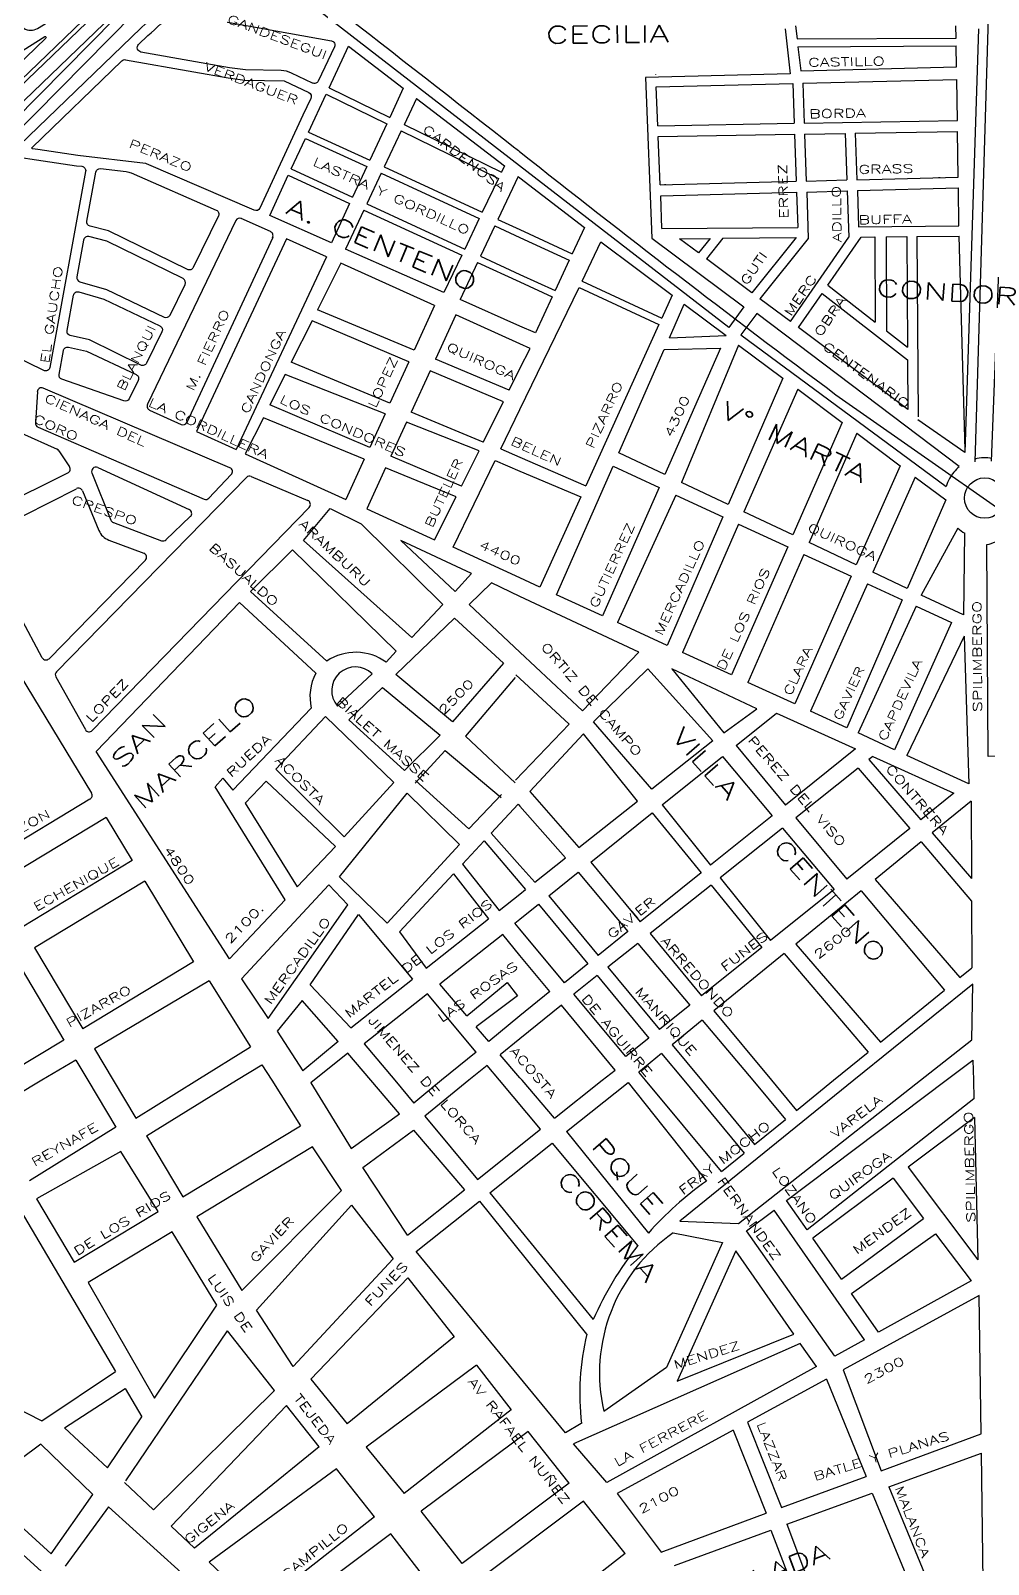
# Model space of a CAD drawing. Header units: millimetres. Extents: x 4375152 to 4409667, y 6523746 to 6549185.
# Drawn here: x 4382166 to 4383284, y 6529261 to 6531050 of the extents above; entities that cross this region are included whole.
import ezdxf

# ---------------------------------------------------------------- set-up
doc = ezdxf.new("R2010")
doc.units = ezdxf.units.MM
for name, color, linetype in [('FERROCARRIL', 252, 'VÍAS'), ('LINEA CALLE', 252, 'Continuous'), ('NOMBRE BARRIO', 8, 'Continuous'), ('NOMBRE CALLE', 252, 'Continuous')]:
    doc.layers.add(name, color=color, linetype=linetype)
doc.styles.add('ROMANS', font='romans')
doc.styles.add('S1', font='ROMANS')
doc.linetypes.add('VÍAS', pattern='A,3.81,[130,ltypeshp.shx,S=6.35,R=0,X=0,Y=0],3.81', length=7.62)

msp = doc.modelspace()

# ---------------------------------------------------------------- linework, layer by layer
at = {"layer": 'FERROCARRIL', "ltscale": 0.3, "transparency": 33554687, "flags": 128}
for points in [[(4380545.9, 6532517.8, -0.001732), (4380683.9, 6532426.2, 0.005488), (4380833.1, 6532331.9), (4380878.5, 6532292.1, -0.016916), (4381231.6, 6532053.1), (4381850.8, 6531587.2, -0.010969), (4382312.9, 6531239.4, -0.001387), (4382730.9, 6530913.9, -0.000013), (4382736.5, 6530909.5)], [(4382736.5, 6530909.5, 0.007326), (4383105.8, 6530625.6), (4383401.7, 6530418.5), (4383678, 6530220.2), (4384055.4, 6529961), (4384202.4, 6529835.9), (4384267.5, 6529780.5, 0.038593), (4384512.2, 6529617.9, 0.028826), (4384696.6, 6529553.8, -0.002261), (4385070.4, 6529456, -0.003425), (4385638.4, 6529300.5, -0.012198), (4386349.8, 6529107.4), (4386818.2, 6528980.5)]]:
    msp.add_lwpolyline(points, format="xyb", dxfattribs=at)
at = {"layer": 'LINEA CALLE', "transparency": 33554687}
for p, q in [((4383058.6, 6531056), (4383060.4, 6531040.8)), ((4383245.9, 6531041.9), (4383245.7, 6531056)), ((4382514.2, 6530983.7), (4382536.7, 6531032.4)), ((4382536.7, 6531032.4), (4382600.8, 6530983.3)), ((4383060.4, 6531040.8), (4383245.9, 6531041.9)), ((4383061.4, 6531031.6), (4383246.1, 6531032.7)), ((4383061.4, 6531031.6), (4383064.7, 6531003.8)), ((4383246.4, 6531008.4), (4383246.1, 6531032.7)), ((4382895.6, 6530999.5), (4382895.6, 6530999.7)), ((4383064.7, 6531003.8), (4383246.4, 6531008.4)), ((4383067, 6530989.1), (4383246.7, 6530993.7)), ((4383247.4, 6530945.8), (4383246.7, 6530993.7)), ((4382490.2, 6530932.2), (4382510.8, 6530976.2)), ((4382510.8, 6530976.2), (4382581.7, 6530941.6)), ((4382514.2, 6530983.7), (4382585, 6530949.1)), ((4382600.8, 6530983.3), (4382585.1, 6530949.1)), ((4382884.2, 6530984.5), (4382884.4, 6530984.5)), ((4382896.1, 6530984.8), (4383055.3, 6530988.8)), ((4382897.9, 6530939.6), (4382896.1, 6530984.8)), ((4383055.3, 6530988.8), (4383056.9, 6530942.5)), ((4383067, 6530989.1), (4383068.6, 6530942.7)), ((4382616.2, 6530971.4), (4382602, 6530940.8)), ((4382616.2, 6530971.4), (4382718.8, 6530892.7)), ((4382581.7, 6530941.6), (4382561.8, 6530899.2)), ((4382601.9, 6530940.9), (4382715.3, 6530885.5)), ((4382897.9, 6530939.6), (4383056.9, 6530942.5)), ((4383068.6, 6530942.7), (4383247.4, 6530945.8)), ((4382470.1, 6530889.2), (4382486.7, 6530924.8)), ((4382486.7, 6530924.8), (4382558.4, 6530891.8)), ((4382490.2, 6530932.2), (4382561.8, 6530899.2)), ((4382598.4, 6530933.5), (4382578.5, 6530891.5)), ((4382598.4, 6530933.5), (4382711.8, 6530878.1)), ((4382898.4, 6530926.8), (4383057.4, 6530929.6)), ((4382900.7, 6530870.4), (4382898.4, 6530926.8)), ((4383057.4, 6530929.6), (4383059.4, 6530874.7)), ((4383069.1, 6530929.8), (4383116.6, 6530930.6)), ((4383069.1, 6530929.8), (4383071.1, 6530875)), ((4383116.6, 6530930.6), (4383118.5, 6530876.3)), ((4383128.3, 6530930.9), (4383247.6, 6530933)), ((4383128.3, 6530930.9), (4383130.2, 6530876.6)), ((4383248.4, 6530879.7), (4383247.6, 6530933)), ((4382470.1, 6530889.2), (4382541.7, 6530856.2)), ((4382558.4, 6530891.8), (4382541.7, 6530856.2)), ((4382575, 6530884.1), (4382558.2, 6530848.5)), ((4382575, 6530884.1), (4382689.5, 6530831.2)), ((4382578.5, 6530891.5), (4382693, 6530838.6)), ((4382718.8, 6530892.7), (4382715.3, 6530885.5)), ((4382445, 6530834.8), (4382466.5, 6530881.8)), ((4382466.5, 6530881.8), (4382538.2, 6530848.8)), ((4382711.8, 6530878.1), (4382693, 6530838.6)), ((4382734.8, 6530880.4), (4382711.2, 6530830.2)), ((4382734.8, 6530880.4), (4382737, 6530878.7)), ((4382737, 6530878.7), (4382812.3, 6530820.9)), ((4382900.7, 6530870.4), (4383059.4, 6530874.7)), ((4382907.3, 6530870.6), (4382905.7, 6530870.6)), ((4383071.1, 6530875), (4383118.5, 6530876.3)), ((4383130.2, 6530876.6), (4383248.4, 6530879.7)), ((4383130.7, 6530863.8), (4383248.6, 6530866.9)), ((4383225.5, 6530879.1), (4383227.5, 6530879.2)), ((4383249.2, 6530822.6), (4383248.6, 6530866.9)), ((4382538.2, 6530848.8), (4382517, 6530803)), ((4382558.2, 6530848.5), (4382672.5, 6530795.7)), ((4382901.2, 6530857.6), (4383059.8, 6530861.9)), ((4382902.7, 6530819.5), (4382901.2, 6530857.6)), ((4383059.8, 6530861.9), (4383061.3, 6530820.9)), ((4383071.6, 6530862.2), (4383119, 6530863.5)), ((4383071.6, 6530862.2), (4383073.5, 6530808.1)), ((4383119, 6530863.5), (4383120.8, 6530809.4)), ((4383130.7, 6530863.8), (4383132.1, 6530821.5)), ((4382445.9, 6530816), (4382411.8, 6530831.3)), ((4382517, 6530803), (4382445, 6530834.8)), ((4382554.9, 6530841.1), (4382533.4, 6530795.7)), ((4382554.9, 6530841.1), (4382669, 6530788.4)), ((4382689.5, 6530831.2), (4382672.5, 6530795.7)), ((4382711.2, 6530830.2), (4382737, 6530818.3)), ((4382405.3, 6530828.9), (4382302.3, 6530614.5)), ((4382707.7, 6530822.8), (4382691, 6530787.4)), ((4382707.7, 6530822.8), (4382737, 6530809.3)), ((4382737, 6530818.3), (4382798, 6530790.1)), ((4382812.3, 6530820.9), (4382798, 6530790.1)), ((4382902.7, 6530819.5), (4383061.3, 6530820.9)), ((4383132.1, 6530821.5), (4383249.2, 6530822.6)), ((4382448.4, 6530809.3), (4382348.3, 6530593.3)), ((4382464.7, 6530807.5), (4382359.5, 6530582.8)), ((4382511.2, 6530786.6), (4382464.7, 6530807.5)), ((4382648.3, 6530745), (4382533.4, 6530795.7)), ((4382737, 6530809.3), (4382794.6, 6530782.7)), ((4382809.5, 6530758.2), (4382831.5, 6530804)), ((4382831.5, 6530804), (4382914.6, 6530741.8)), ((4382923.1, 6530807.7), (4382958.8, 6530808.1)), ((4382945.3, 6530791.1), (4382923.1, 6530807.7)), ((4382958.8, 6530808.1), (4382945.3, 6530791.1)), ((4382973.6, 6530808.2), (4382954.5, 6530784.3)), ((4382973.6, 6530808.2), (4383059.2, 6530809)), ((4383059.2, 6530809), (4383007.6, 6530744.6)), ((4383073.5, 6530808.1), (4383017, 6530737.6)), ((4383052.6, 6530711), (4383120.8, 6530809.4)), ((4383096.3, 6530753.5), (4383135.2, 6530809.6)), ((4383135.2, 6530809.6), (4383151.1, 6530809.8)), ((4383151.1, 6530809.9), (4383151.7, 6530710.3)), ((4383164.2, 6530809.9), (4383188.6, 6530810.1)), ((4383164.2, 6530810), (4383164.9, 6530700.1)), ((4383188.6, 6530810.1), (4383189.3, 6530681.1)), ((4383200.3, 6530810.2), (4383249.4, 6530810.7)), ((4383200.3, 6530810.2), (4383201.7, 6530599.7)), ((4383256.6, 6530561.4), (4383249.4, 6530810.7)), ((4382511.2, 6530786.6), (4382405.8, 6530561.7)), ((4382528, 6530779), (4382500.8, 6530724.8)), ((4382637.4, 6530729.8), (4382528, 6530779)), ((4382669, 6530788.4), (4382648.3, 6530745)), ((4382687.6, 6530779.9), (4382667.3, 6530736.6)), ((4382687.6, 6530779.9), (4382737, 6530757.2)), ((4382691, 6530787.4), (4382737, 6530766.1)), ((4382794.6, 6530782.7), (4382778.1, 6530747.2)), ((4383007.6, 6530744.6), (4382954.5, 6530784.3)), ((4382737, 6530766.1), (4382778.1, 6530747.2)), ((4382737, 6530757.2), (4382774.7, 6530739.8)), ((4382737, 6530608.5), (4382805.9, 6530750.7)), ((4382805.9, 6530750.7), (4382899.2, 6530707.7)), ((4382809.5, 6530758.2), (4382902.5, 6530715.1)), ((4382914.6, 6530741.8), (4382902.5, 6530715.1)), ((4383062, 6530704), (4383089.6, 6530743.8)), ((4383089.6, 6530743.8), (4383189.4, 6530666.2)), ((4383096.3, 6530753.5), (4383151.7, 6530710.3)), ((4382613.5, 6530677.6), (4382500.8, 6530724.8)), ((4382637.4, 6530729.8), (4382613.5, 6530677.6)), ((4382737, 6530705.8), (4382667.3, 6530736.6)), ((4382774.7, 6530739.8), (4382755.2, 6530697.8)), ((4382911.5, 6530692.2), (4382928.7, 6530731.3)), ((4382928.7, 6530731.3), (4382977.7, 6530694.6)), ((4383052.6, 6530711), (4383017, 6530737.6)), ((4382494.3, 6530711.9), (4382470.1, 6530663.8)), ((4382607.3, 6530663.9), (4382494.3, 6530711.9)), ((4382662, 6530718.8), (4382638.3, 6530667.2)), ((4382737, 6530685), (4382662, 6530718.8)), ((4382755.2, 6530697.8), (4382737, 6530705.8)), ((4382899.2, 6530707.7), (4382813.9, 6530519.4)), ((4383013.6, 6530720.5), (4382994.7, 6530695.4)), ((4383249.6, 6530541.7), (4383013.6, 6530720.5)), ((4382911.5, 6530692.2), (4382977.7, 6530694.6)), ((4382994.7, 6530695.4), (4383234.2, 6530518.5)), ((4383189.8, 6530608.5), (4383062, 6530704)), ((4383164.9, 6530700.1), (4383189.3, 6530681.1)), ((4382748.8, 6530679.7), (4382737, 6530685)), ((4382737, 6530656.1), (4382748.8, 6530679.7)), ((4382852.4, 6530557.7), (4382905.4, 6530678.3)), ((4382905.4, 6530678.3), (4382971.1, 6530679.8)), ((4382971.1, 6530679.8), (4382906.1, 6530532.5)), ((4382992, 6530683.3), (4382925.6, 6530523.3)), ((4382992, 6530683.3), (4383043.9, 6530645.1)), ((4382585.2, 6530615.7), (4382470.1, 6530663.8)), ((4382607.3, 6530663.9), (4382585.2, 6530615.7)), ((4382632, 6530653.4), (4382609.9, 6530605.3)), ((4382717.6, 6530617.2), (4382632, 6530653.4)), ((4382724.5, 6530631.1), (4382638.3, 6530667.2)), ((4382724.5, 6530631.1), (4382737, 6530656.1)), ((4383189.4, 6530666.2), (4383189.8, 6530608.5)), ((4382398.5, 6530540.5), (4382180.7, 6530633.4)), ((4382462.9, 6530649.3), (4382445.1, 6530613.8)), ((4382579.6, 6530603.4), (4382462.9, 6530649.3)), ((4383043.9, 6530645.1), (4382980, 6530497.7)), ((4382173.8, 6530629.1), (4382171.7, 6530592.8)), ((4382694.1, 6530570.1), (4382717.6, 6530617.2)), ((4383061.1, 6530632.2), (4382998.4, 6530489)), ((4383061.1, 6530632.2), (4383113.1, 6530593.3)), ((4382304.7, 6530607.8), (4382341.7, 6530590.9)), ((4382437.5, 6530598.8), (4382416.4, 6530556.8)), ((4382555.3, 6530550.4), (4382437.5, 6530598.8)), ((4382561.7, 6530564.2), (4382445.1, 6530613.8)), ((4382579.6, 6530603.4), (4382561.7, 6530564.2)), ((4382694.1, 6530570.1), (4382609.9, 6530605.3)), ((4382714.6, 6530562.4), (4382737, 6530608.5)), ((4382155.3, 6530580.8), (4382196.8, 6530562.1)), ((4382174.7, 6530587.9), (4382368.4, 6530503.8)), ((4382359.5, 6530582.8), (4382405.8, 6530561.7)), ((4382604.6, 6530593.6), (4382586.3, 6530553.8)), ((4382689.3, 6530560.3), (4382604.6, 6530593.6)), ((4383113.1, 6530593.3), (4383055.6, 6530462.1)), ((4383130, 6530580.6), (4383074.4, 6530453.3)), ((4383130, 6530580.6), (4383180.5, 6530542.7)), ((4382714.6, 6530562.4), (4382737, 6530552.7)), ((4382199, 6530560.3), (4382211.4, 6530541.6)), ((4382416.4, 6530556.8), (4382533.8, 6530503.3)), ((4382555.3, 6530550.4), (4382533.8, 6530503.3)), ((4382668.6, 6530518.8), (4382586.3, 6530553.8)), ((4382659.1, 6530447.6), (4382708.1, 6530548.9)), ((4382668.6, 6530518.8), (4382689.3, 6530560.3)), ((4382708.1, 6530548.9), (4382737, 6530536.5)), ((4382737, 6530552.7), (4382813.9, 6530519.4)), ((4382906.1, 6530532.5), (4382852.4, 6530557.7)), ((4383268.2, 6530551.8), (4383269.2, 6530551)), ((4382098.8, 6530479.4), (4382209.4, 6530534.4)), ((4382417.8, 6530529.2), (4382196.1, 6530302.4)), ((4382237.4, 6530534.3), (4382259.6, 6530479.2)), ((4382244.2, 6530540.7), (4382350.9, 6530491.6)), ((4382374, 6530505), (4382400.1, 6530532.5)), ((4382423.4, 6530530.3), (4382489.4, 6530502.3)), ((4382580.1, 6530540.2), (4382558.1, 6530492.3)), ((4382662.4, 6530506.5), (4382580.1, 6530540.2)), ((4382737, 6530536.5), (4382807.9, 6530506.3)), ((4382779.7, 6530392.3), (4382845.6, 6530542.4)), ((4382845.6, 6530542.4), (4382899.4, 6530517.5)), ((4383180.5, 6530542.7), (4383129.5, 6530427.3)), ((4383198.3, 6530529.4), (4383148.6, 6530418.4)), ((4383198.3, 6530529.4), (4383233.9, 6530502.8)), ((4382109.4, 6530460.3), (4382219.6, 6530516)), ((4382226.5, 6530513.5), (4382245.6, 6530467.2)), ((4382899.4, 6530517.5), (4382833.3, 6530367.7)), ((4382918.8, 6530508.5), (4382850.7, 6530359.7)), ((4382918.8, 6530508.5), (4382973.7, 6530483.1)), ((4382980, 6530497.7), (4382925.6, 6530523.3)), ((4382491, 6530494.2), (4382237.8, 6530233.7)), ((4382484.4, 6530455.7), (4382515.4, 6530492.9)), ((4382515.4, 6530492.9), (4382551.6, 6530474.9)), ((4382558.1, 6530492.3), (4382637.3, 6530456.2)), ((4382637.3, 6530456.2), (4382662.4, 6530506.5)), ((4382807.9, 6530506.3), (4382760.3, 6530401.2)), ((4383233.9, 6530502.8), (4383189, 6530399.4)), ((4382262.5, 6530476.4), (4382318.7, 6530455.3)), ((4382323.9, 6530456.4), (4382352.3, 6530483.5)), ((4382551.6, 6530474.9), (4382647, 6530381)), ((4382973.7, 6530483.1), (4382908.7, 6530333.1)), ((4382992.1, 6530474.6), (4382926.6, 6530324.9)), ((4382992.1, 6530474.6), (4383049.5, 6530448)), ((4383055.6, 6530462.1), (4382998.4, 6530489)), ((4382257.1, 6530456.1), (4382298, 6530440.6)), ((4382610.7, 6530342.2), (4382484.4, 6530455.7)), ((4382680.5, 6530416.9), (4382597.9, 6530455.7)), ((4382597.9, 6530455.7), (4382661.2, 6530396.2)), ((4383247.8, 6530469.9), (4383205.2, 6530391.7)), ((4383255.9, 6530464), (4383254.4, 6530368.6)), ((4382179.5, 6530318.7), (4382107.2, 6530453.5)), ((4382471.6, 6530444.8), (4382422.5, 6530396)), ((4382592.6, 6530326.3), (4382471.6, 6530444.8)), ((4382737, 6530411.9), (4382659.1, 6530447.6)), ((4383049.5, 6530448), (4382984, 6530298.6)), ((4383068.3, 6530439.3), (4383002.9, 6530289.9)), ((4383068.3, 6530439.3), (4383123.5, 6530413.8)), ((4383129.5, 6530427.3), (4383074.4, 6530453.3)), ((4382299.8, 6530432.5), (4382187.5, 6530317.6)), ((4382680.5, 6530416.9), (4382661.2, 6530396.2)), ((4382677.6, 6530380.9), (4382703.7, 6530406)), ((4382737, 6530390.3), (4382703.7, 6530406)), ((4382760.3, 6530401.2), (4382737, 6530411.9)), ((4383123.5, 6530413.8), (4383057.7, 6530264.8)), ((4383142.6, 6530404.9), (4383076, 6530256.3)), ((4383142.6, 6530404.9), (4383183.2, 6530386.1)), ((4383189, 6530399.4), (4383148.6, 6530418.4)), ((4382242.3, 6530209.2), (4382409.7, 6530383.1)), ((4382409.7, 6530383.1), (4382498.6, 6530300.6)), ((4382422.5, 6530396), (4382511.5, 6530314.8)), ((4382875.8, 6530325.2), (4382737, 6530390.3)), ((4382833.3, 6530367.7), (4382779.7, 6530392.3)), ((4383183.2, 6530386.1), (4383118.5, 6530236.9)), ((4383254.4, 6530368.6), (4383205.2, 6530391.7)), ((4382647, 6530381), (4382610.7, 6530342.2)), ((4382677.6, 6530380.9), (4382737, 6530325.1)), ((4383199.3, 6530378.7), (4383131.6, 6530230.9)), ((4383199.3, 6530378.7), (4383240.4, 6530359.7)), ((4382592.3, 6530299.2), (4382660.7, 6530364.8)), ((4382660.7, 6530364.8), (4382717.6, 6530312.2)), ((4382908.7, 6530333.1), (4382850.7, 6530359.7)), ((4383240.4, 6530359.7), (4383173.9, 6530211.4)), ((4383255.2, 6530344), (4383188.6, 6530204.7)), ((4383255.2, 6530344), (4383188.6, 6530204.7)), ((4383255.2, 6530344), (4383260.8, 6530171.6)), ((4383255.2, 6530344), (4383260.8, 6530171.6)), ((4382580.9, 6530313.5), (4382592.6, 6530326.3)), ((4382717.6, 6530312.2), (4382658.2, 6530243.8)), ((4382737, 6530325.1), (4382809.9, 6530256.7)), ((4382875.8, 6530325.2), (4382809.9, 6530256.7)), ((4382984, 6530298.6), (4382926.6, 6530324.9)), ((4382153.8, 6530297.9), (4382236.9, 6530160.6)), ((4382195.3, 6530296.5), (4382229.9, 6530234.8)), ((4382564.7, 6530299.8), (4382523.9, 6530262.2)), ((4382658.2, 6530243.8), (4382592.3, 6530299.2)), ((4382732.3, 6530298.7), (4382737, 6530294.3)), ((4382736.7, 6530294.6), (4382794.4, 6530241.2)), ((4382822.8, 6530243.8), (4382886.1, 6530305.6)), ((4382886.1, 6530305.6), (4382962, 6530221.9)), ((4383013.4, 6530259.2), (4382914.3, 6530305.6)), ((4382914.3, 6530305.6), (4382974.8, 6530230.9)), ((4382537.2, 6530246.3), (4382576.5, 6530284)), ((4382576.5, 6530284), (4382644, 6530228.4)), ((4383057.7, 6530264.8), (4383002.9, 6530289.9)), ((4382401.9, 6530164.2), (4382493.4, 6530260)), ((4382974.8, 6530230.9), (4383013.4, 6530259.2)), ((4382452.1, 6530188.5), (4382510.1, 6530250.3)), ((4382510.1, 6530250.3), (4382589.7, 6530173.1)), ((4382602.4, 6530187.1), (4382537.2, 6530246.3)), ((4382794.4, 6530241.2), (4382731.7, 6530175.9)), ((4382890.7, 6530165.2), (4382822.8, 6530243.8)), ((4382989.2, 6530216.3), (4383036.3, 6530254.1)), ((4383036.3, 6530254.1), (4383128.4, 6530212.5)), ((4383118.5, 6530236.9), (4383076, 6530256.3)), ((4382644, 6530228.4), (4382602.4, 6530187.1)), ((4382811.1, 6530230.1), (4382748.5, 6530162.6)), ((4382874.2, 6530151.5), (4382811.1, 6530230.1)), ((4382962, 6530221.9), (4382890.7, 6530165.2)), ((4383173.9, 6530211.4), (4383131.6, 6530230.9)), ((4382398, 6529967.2), (4382242.3, 6530209.2)), ((4382989.2, 6530216.3), (4383046.7, 6530146.8)), ((4383128.4, 6530212.5), (4383046.7, 6530146.8)), ((4383260.8, 6530171.6), (4383188.6, 6530204.7)), ((4382531.9, 6530109.9), (4382452.1, 6530188.5)), ((4382902.8, 6530147), (4382973.2, 6530203.5)), ((4382973.2, 6530203.5), (4383031.3, 6530134.4)), ((4383131.8, 6530189.9), (4383058.9, 6530132)), ((4383131.8, 6530189.9), (4383192, 6530119.4)), ((4383148.7, 6530203.3), (4383144.3, 6530199.9)), ((4383144.3, 6530199.9), (4383204.9, 6530129.7)), ((4383148.7, 6530203.3), (4383243.3, 6530160.6)), ((4382381.2, 6530168.1), (4382390.4, 6530178.3)), ((4382463, 6530036.3), (4382381.2, 6530168.1)), ((4382390.4, 6530178.3), (4382401.9, 6530164.2)), ((4382440.9, 6530174.8), (4382416.3, 6530149)), ((4382521.8, 6530098.6), (4382440.9, 6530174.8)), ((4382589.7, 6530173.1), (4382531.9, 6530109.9)), ((4382677.2, 6530119.2), (4382615, 6530175.6)), ((4382235.2, 6530153.7), (4382122.1, 6530085.3)), ((4382526.5, 6530063.1), (4382605.2, 6530160.6)), ((4382605.2, 6530160.6), (4382666.3, 6530100.9)), ((4382715.5, 6530159.1), (4382677.2, 6530119.2)), ((4382748.5, 6530162.6), (4382805.5, 6530097.1)), ((4382805.5, 6530097.1), (4382874.2, 6530151.5)), ((4383243.3, 6530160.6), (4383204.9, 6530129.7)), ((4383263.7, 6530151.4), (4383218.2, 6530114.3)), ((4383263.7, 6530151.4), (4383264.1, 6530061.2)), ((4382254.1, 6530132.4), (4382125.9, 6530054.8)), ((4382254, 6530132.4), (4382284.5, 6530082)), ((4382416.3, 6530149), (4382477.1, 6530051.2)), ((4382734.9, 6530147.9), (4382703.3, 6530113.9)), ((4382734.9, 6530147.9), (4382737, 6530145.5)), ((4382737, 6530145.5), (4382790.2, 6530085.1)), ((4382819.8, 6530080.2), (4382891.3, 6530137.7)), ((4382891.3, 6530137.7), (4382948.4, 6530067.7)), ((4382902.8, 6530147), (4382959.2, 6530076.5)), ((4383031.3, 6530134.4), (4382959.2, 6530076.5)), ((4383043.5, 6530119.8), (4382970.8, 6530062)), ((4383043.5, 6530119.8), (4383103.5, 6530048.3)), ((4383058.9, 6530132), (4383118.4, 6530060.2)), ((4383192, 6530119.4), (4383118.4, 6530060.2)), ((4383218.2, 6530114.3), (4383264.1, 6530061.2)), ((4382521.8, 6530098.6), (4382477.1, 6530051.2)), ((4382666.3, 6530100.9), (4382582.1, 6530008.8)), ((4382695.3, 6530105.2), (4382669.9, 6530077.9)), ((4382695.3, 6530105.2), (4382737, 6530056)), ((4382703.3, 6530113.9), (4382737, 6530076.1)), ((4383205.3, 6530103.8), (4383151.6, 6530060)), ((4383205.3, 6530103.8), (4383264.1, 6530034.7)), ((4382284.6, 6530082), (4382156, 6530004.2)), ((4382754.4, 6530056.7), (4382790.2, 6530085.1)), ((4382819.8, 6530080.2), (4382877.4, 6530010.6)), ((4382582.1, 6530008.8), (4382526.5, 6530063.1)), ((4382659.4, 6530066.6), (4382596.3, 6529998.7)), ((4382659.4, 6530066.6), (4382700.4, 6530014)), ((4382669.9, 6530077.9), (4382712.7, 6530023.7)), ((4382737, 6530076.1), (4382754.4, 6530056.7)), ((4382770.8, 6530040.9), (4382804.9, 6530068.3)), ((4382804.9, 6530068.3), (4382863, 6529999.1)), ((4382948.4, 6530067.7), (4382877.4, 6530010.6)), ((4382970.8, 6530062), (4383029.4, 6529988.8)), ((4382299.1, 6530058), (4382170.4, 6529980.1)), ((4382299.1, 6530058), (4382356.1, 6529963.9)), ((4382514, 6530053.5), (4382412.2, 6529944)), ((4382536, 6530030.2), (4382514, 6530053.5)), ((4382712.7, 6530023.7), (4382737, 6530042.9)), ((4382737, 6530056), (4382743.6, 6530048.2)), ((4382737, 6530042.9), (4382743.6, 6530048.2)), ((4382960, 6530053.4), (4382888.8, 6529996.8)), ((4382960, 6530053.4), (4383019.3, 6529980.7)), ((4383103.5, 6530048.3), (4383029.4, 6529988.8)), ((4383135.3, 6530046.8), (4383059, 6529984.6)), ((4383135.3, 6530046.8), (4383232.3, 6529930.8)), ((4383151.6, 6530060), (4383250.4, 6529945.5)), ((4382463, 6530036.3), (4382398, 6529967.2)), ((4382443.1, 6529897.7), (4382536, 6530030.2)), ((4382737, 6530013.7), (4382758.5, 6530031)), ((4382758.5, 6530031), (4382816.1, 6529961.4)), ((4382770.8, 6530040.9), (4382828.4, 6529971.2)), ((4383264.1, 6530034.7), (4383264.4, 6529956.9)), ((4382492, 6529936.8), (4382548.6, 6530019.2)), ((4382548.6, 6530019.2), (4382611.5, 6529943.6)), ((4382627.5, 6529956.3), (4382700.4, 6530014)), ((4382731.1, 6530009), (4382737, 6530013.7)), ((4382737, 6530002), (4382731.1, 6530009)), ((4382596.3, 6529998.7), (4382627.5, 6529956.3)), ((4382716.9, 6529995.6), (4382643.3, 6529937.7)), ((4382737, 6529971.4), (4382716.9, 6529995.6)), ((4382788.9, 6529939.5), (4382737, 6530002)), ((4382863, 6529999.1), (4382828.4, 6529971.2)), ((4382888.8, 6529996.8), (4382948.9, 6529924.2)), ((4382170.4, 6529980.1), (4382226.7, 6529885.6)), ((4382771.9, 6529929.3), (4382737, 6529971.4)), ((4382874.5, 6529985.4), (4382839.6, 6529957.7)), ((4382874.5, 6529985.4), (4382935.2, 6529913.2)), ((4383019.3, 6529980.7), (4382948.9, 6529924.2)), ((4383045.3, 6529973.4), (4382963.4, 6529906.7)), ((4383045.3, 6529973.4), (4383143.5, 6529858.5)), ((4383059, 6529984.6), (4383157.6, 6529870)), ((4382148.5, 6529966.8), (4382204.7, 6529872.3)), ((4382356.1, 6529963.9), (4382226.7, 6529885.6)), ((4382816.1, 6529961.4), (4382788.9, 6529939.5)), ((4382839.6, 6529957.7), (4382899.8, 6529884.8)), ((4383250.4, 6529945.5), (4383264.4, 6529956.9)), ((4382374.3, 6529941.6), (4382240.6, 6529862.2)), ((4382374.3, 6529941.6), (4382422.7, 6529864.8)), ((4382412.2, 6529944), (4382443.1, 6529897.7)), ((4382492, 6529936.8), (4382539.7, 6529886.7)), ((4382539.7, 6529886.7), (4382611.5, 6529943.6)), ((4382674.9, 6529900.8), (4382643.3, 6529937.7)), ((4382674.9, 6529900.8), (4382721.9, 6529939.8)), ((4382721.9, 6529939.8), (4382734.3, 6529924.3)), ((4382827.2, 6529947.9), (4382800, 6529926.2)), ((4382827.2, 6529947.9), (4382887.5, 6529874.9)), ((4383265.6, 6529937.8), (4383126.8, 6529825.6)), ((4383264.2, 6529872.7), (4383265.6, 6529937.8)), ((4382483, 6529918.8), (4382453.5, 6529882.9)), ((4382524.7, 6529870.7), (4382483, 6529918.8)), ((4382628.9, 6529926.3), (4382555.3, 6529868.3)), ((4382685.7, 6529858.5), (4382628.9, 6529926.3)), ((4382734.3, 6529924.3), (4382685.8, 6529888.1)), ((4382771.9, 6529929.3), (4382737, 6529900.7)), ((4382860.6, 6529853.3), (4382800, 6529926.2)), ((4383157.6, 6529870), (4383232.3, 6529930.8)), ((4382737, 6529900.7), (4382700.7, 6529870.8)), ((4382785.3, 6529913.1), (4382737, 6529873.9)), ((4382847.9, 6529837.5), (4382785.3, 6529913.1)), ((4382935.2, 6529913.2), (4382899.8, 6529884.8)), ((4382963.4, 6529906.7), (4383030.5, 6529825.6)), ((4382453.5, 6529882.9), (4382483.7, 6529836.7)), ((4382700.7, 6529870.8), (4382685.8, 6529888.1)), ((4382949.8, 6529895.7), (4382914.5, 6529866.9)), ((4382949.8, 6529895.7), (4383008.7, 6529825.6)), ((4382204.7, 6529872.3), (4382144.1, 6529835.7)), ((4382359.7, 6529825.6), (4382422.7, 6529864.8)), ((4382524.7, 6529870.7), (4382483.7, 6529836.7)), ((4382555.3, 6529868.3), (4382590.9, 6529825.6)), ((4382737, 6529873.9), (4382714, 6529855.2)), ((4382887.5, 6529874.9), (4382860.6, 6529853.3)), ((4382914.5, 6529866.9), (4382948.7, 6529825.6)), ((4383204.4, 6529825.6), (4383264.2, 6529872.7)), ((4382218.6, 6529849.1), (4382179, 6529825.6)), ((4382218.6, 6529849.1), (4382232.6, 6529825.6)), ((4382240.6, 6529862.2), (4382262.4, 6529825.6)), ((4382536.1, 6529857.4), (4382493, 6529822.7)), ((4382563.1, 6529825.6), (4382536.1, 6529857.4)), ((4382685.7, 6529858.5), (4382645.6, 6529825.6)), ((4382737, 6529828.4), (4382714, 6529855.2)), ((4382902.3, 6529857), (4382875.6, 6529835.2)), ((4382902.3, 6529857), (4382928.3, 6529825.6)), ((4383103, 6529825.6), (4383143.5, 6529858.5)), ((4383234.5, 6529825.6), (4383265.6, 6529848.9)), ((4383265.6, 6529848.9), (4383266.2, 6529825.6)), ((4382406.3, 6529825.6), (4382435.9, 6529843.8)), ((4382435.9, 6529843.8), (4382447.4, 6529825.6)), ((4382698.8, 6529842.9), (4382677.5, 6529825.6)), ((4382713.2, 6529825.6), (4382698.8, 6529842.9)), ((4382739.4, 6529825.6), (4382737, 6529828.4)), ((4382832.9, 6529825.6), (4382847.9, 6529837.5)), ((4382883.6, 6529825.6), (4382875.6, 6529835.2)), ((4382179, 6529825.6), (4382148.7, 6529807.6)), ((4382232.6, 6529825.6), (4382265.2, 6529770.9)), ((4382262.4, 6529825.6), (4382288.7, 6529781.4)), ((4382288.7, 6529781.4), (4382359.7, 6529825.6)), ((4382301, 6529760.7), (4382406.3, 6529825.6)), ((4382447.4, 6529825.6), (4382480.8, 6529772.6)), ((4382496.6, 6529825.6), (4382493, 6529822.7)), ((4382493, 6529822.7), (4382540, 6529745.9)), ((4382596.3, 6529786.5), (4382563.1, 6529825.6)), ((4382590.9, 6529825.6), (4382613.2, 6529798.9)), ((4382645.6, 6529825.6), (4382613.2, 6529798.9)), ((4382677.5, 6529825.6), (4382625.9, 6529783.7)), ((4382761.1, 6529768.4), (4382713.2, 6529825.6)), ((4382777.4, 6529781.3), (4382739.4, 6529825.6)), ((4382777.4, 6529781.3), (4382832.9, 6529825.6)), ((4382791.3, 6529765.8), (4382863.2, 6529823.2)), ((4382863.2, 6529823.2), (4382954.7, 6529707.9)), ((4382972.1, 6529719.1), (4382883.6, 6529825.6)), ((4383126.8, 6529825.6), (4382923.7, 6529661.3)), ((4382928.3, 6529825.6), (4382998.5, 6529740.6)), ((4382948.7, 6529825.6), (4383010.7, 6529750.5)), ((4382992, 6529658.3), (4383204.4, 6529825.6)), ((4383008.7, 6529825.6), (4383047, 6529780)), ((4383030.5, 6529825.6), (4383059.6, 6529790.3)), ((4383048.2, 6529685.2), (4383234.5, 6529825.6)), ((4383059.6, 6529790.3), (4383103, 6529825.6)), ((4383266.2, 6529825.6), (4383266.7, 6529803.9)), ((4383266.7, 6529803.9), (4383072.1, 6529651)), ((4382540, 6529745.9), (4382596.3, 6529786.5)), ((4382625.9, 6529783.7), (4382687.6, 6529709.8)), ((4383010.7, 6529750.5), (4383047, 6529780)), ((4383267.3, 6529782.3), (4383190.1, 6529724.4)), ((4383267.3, 6529782.3), (4383271.5, 6529616)), ((4382265.2, 6529770.9), (4382164.7, 6529708.2)), ((4382301, 6529760.7), (4382343.4, 6529689.6)), ((4382343.4, 6529689.6), (4382480.8, 6529772.6)), ((4382553.7, 6529723.8), (4382612.8, 6529767.4)), ((4382612.8, 6529767.4), (4382672.2, 6529697.6)), ((4382687.6, 6529709.8), (4382761.1, 6529768.4)), ((4382791.3, 6529765.8), (4382886.8, 6529647.3)), ((4382271.1, 6529742.5), (4382172.9, 6529687.2)), ((4382314.7, 6529672.4), (4382271.1, 6529742.5)), ((4382494.8, 6529747.9), (4382359.9, 6529666.3)), ((4382528.6, 6529696.8), (4382494.8, 6529747.9)), ((4382701.8, 6529694.4), (4382774.4, 6529752.3)), ((4382774.4, 6529752.3), (4382874.6, 6529632.6)), ((4382972.1, 6529719.1), (4382998.5, 6529740.6)), ((4382605.9, 6529644.7), (4382553.7, 6529723.8)), ((4383190.1, 6529724.4), (4383271.5, 6529616)), ((4383172.4, 6529711.2), (4383078.9, 6529641.2)), ((4383172.4, 6529711.2), (4383208.1, 6529664.4)), ((4382172.9, 6529687.2), (4382216.7, 6529613.2)), ((4382412.3, 6529580.1), (4382528.6, 6529696.8)), ((4382605.9, 6529644.7), (4382672.2, 6529697.6)), ((4382701.8, 6529694.4), (4382822.6, 6529546.3)), ((4383072.1, 6529651), (4383048.2, 6529685.2)), ((4382153.9, 6529674.5), (4382264.8, 6529485.6)), ((4382216.7, 6529613.2), (4382314.7, 6529672.4)), ((4382429.6, 6529557.2), (4382540.2, 6529679.9)), ((4382540.2, 6529679.9), (4382589.2, 6529617.2)), ((4382615.8, 6529625.7), (4382689.6, 6529684.6)), ((4382689.6, 6529684.6), (4382814.8, 6529529.3)), ((4383001.2, 6529649.8), (4383033.5, 6529674.1)), ((4383139.2, 6529522.6), (4383033.5, 6529674.1)), ((4382331.1, 6529648.9), (4382233.2, 6529589.7)), ((4382383.4, 6529563.3), (4382331.1, 6529648.9)), ((4382359.9, 6529666.3), (4382412.3, 6529580.1)), ((4382923.7, 6529661.3), (4382992, 6529658.3)), ((4383104.6, 6529503.5), (4383001.2, 6529649.8)), ((4383112.2, 6529593.5), (4383208.1, 6529664.4)), ((4382973.5, 6529636.4), (4382908.1, 6529490.4)), ((4382915.9, 6529647.4), (4382973.5, 6529636.4)), ((4383112.2, 6529593.5), (4383078.9, 6529641.2)), ((4383124, 6529576.6), (4383221.8, 6529646.4)), ((4383221.8, 6529646.4), (4383263.7, 6529591.4)), ((4382589.2, 6529617.2), (4382472.5, 6529491.7)), ((4382790, 6529414.3), (4382615.8, 6529625.7)), ((4382988.8, 6529626.5), (4382920.5, 6529474.3)), ((4383056.7, 6529529.3), (4382988.8, 6529626.5)), ((4382606.3, 6529595.2), (4382493.1, 6529476.7)), ((4382606.3, 6529595.2), (4382660.3, 6529526.1)), ((4382233.2, 6529589.7), (4382310.4, 6529454.8)), ((4383263.7, 6529591.4), (4383155.4, 6529531.6)), ((4382310.4, 6529454.8), (4382383.4, 6529563.3)), ((4383272.9, 6529574.6), (4383114.3, 6529487.7)), ((4383155.4, 6529531.6), (4383124, 6529576.6)), ((4383275.2, 6529413), (4383272.9, 6529574.6)), ((4382472.5, 6529491.7), (4382429.6, 6529557.2)), ((4382276.9, 6529358.2), (4382395.8, 6529533.2)), ((4382450.6, 6529463.7), (4382395.8, 6529533.2)), ((4382920.5, 6529474.3), (4383056.7, 6529529.3)), ((4382001.8, 6529517.7), (4382178.9, 6529428.3)), ((4383064.1, 6529518.6), (4382799.4, 6529401.5)), ((4383083, 6529491.6), (4383064.1, 6529518.6)), ((4383139.2, 6529522.6), (4383104.6, 6529503.5)), ((4382686.2, 6529493.1), (4382726.7, 6529441.2)), ((4382908.1, 6529490.4), (4382835, 6529439.2)), ((4383083, 6529491.6), (4382838.2, 6529356.4)), ((4382178.9, 6529428.3), (4382264.8, 6529485.6)), ((4382493.1, 6529476.7), (4382535.4, 6529424.7)), ((4383094.9, 6529477), (4383002.7, 6529426.5)), ((4383094.9, 6529477), (4383141, 6529363.4)), ((4383114.3, 6529487.7), (4383158.5, 6529369.9)), ((4382205.3, 6529420.2), (4382276.3, 6529466)), ((4382276.3, 6529466), (4382295.7, 6529432.9)), ((4382450.6, 6529463.7), (4382309.5, 6529324.2)), ((4382464.5, 6529446.1), (4382329.8, 6529305.1)), ((4382502.5, 6529397.9), (4382464.5, 6529446.1)), ((4382726.7, 6529441.2), (4382601.7, 6529343.3)), ((4382205.3, 6529420.2), (4382255.5, 6529373.2)), ((4382255.5, 6529373.2), (4382295.7, 6529432.9)), ((4382808.6, 6529425.2), (4382790, 6529414.3)), ((4382985.8, 6529417.3), (4382850.6, 6529343.2)), ((4382985.8, 6529417.3), (4383024.4, 6529320.3)), ((4383002.7, 6529426.5), (4383042.3, 6529326.9)), ((4382177.7, 6529401.1), (4382107.2, 6529348.2)), ((4382238.6, 6529342.3), (4382177.7, 6529401.1)), ((4382746.5, 6529415.9), (4382621.8, 6529322.8)), ((4382794.6, 6529355.3), (4382746.5, 6529415.9)), ((4382838.2, 6529356.4), (4382799.4, 6529401.5)), ((4383158.5, 6529369.9), (4383275.2, 6529413)), ((4382502.5, 6529397.9), (4382357, 6529279.4)), ((4382557.6, 6529397.5), (4382601.7, 6529343.3)), ((4383167.5, 6529351), (4383275.6, 6529390.5)), ((4383277.7, 6529240.7), (4383275.6, 6529390.5)), ((4382522.9, 6529372.1), (4382374.2, 6529263.3)), ((4382567.1, 6529316.1), (4382522.9, 6529372.1)), ((4383042.3, 6529326.9), (4383141, 6529363.4)), ((4382107.2, 6529348.2), (4382189.9, 6529273.1)), ((4382275.3, 6529356.4), (4382309.5, 6529324.2)), ((4382794.6, 6529355.3), (4382669.6, 6529261.7)), ((4383167.5, 6529351), (4383219.8, 6529223.5)), ((4382088.4, 6529334.1), (4382216.4, 6529218.4)), ((4382189.9, 6529273.1), (4382238.6, 6529342.3)), ((4382256.9, 6529327.7), (4382206.2, 6529258.7)), ((4382342.1, 6529250.9), (4382256.9, 6529327.7)), ((4382811.1, 6529334.4), (4382686.2, 6529240.5)), ((4382859.6, 6529273.3), (4382811.1, 6529334.4)), ((4382850.6, 6529343.2), (4382901.7, 6529275)), ((4383048.4, 6529307.4), (4383147.9, 6529343.8)), ((4383147.9, 6529343.8), (4383200.4, 6529217.7)), ((4382567.1, 6529316.1), (4382431.2, 6529209.6)), ((4382669.6, 6529261.7), (4382621.8, 6529322.8)), ((4382901.7, 6529275), (4383024.4, 6529320.3)), ((4382329.8, 6529305.1), (4382357, 6529279.4)), ((4382586.4, 6529296.3), (4382451.9, 6529195.8)), ((4382633.7, 6529234.9), (4382586.4, 6529296.3)), ((4382917.3, 6529259.4), (4383029.9, 6529300.6)), ((4383029.9, 6529300.6), (4383076, 6529180.8)), ((4383048.4, 6529307.4), (4383094, 6529186.1)), ((4382859.6, 6529273.3), (4382736, 6529176.8)), ((4382374.2, 6529263.3), (4382431.2, 6529209.6))]:
    msp.add_line(p, q, dxfattribs=at)
for points in [[(4383287.3, 6530548), (4383306.8, 6531052.7), (4383312.6, 6531203.6, 0.376003), (4383308.5, 6531208.7), (4383294.1, 6531213, 0.489104), (4383287.7, 6531208.3), (4383283, 6531052.7), (4383267.7, 6530547.4)], [(4382373, 6531158.6), (4382142.6, 6530924.3, 0.618269), (4382145.5, 6530915.8), (4382148.7, 6530915.4, 0.228755), (4382152.8, 6530916.7), (4382294.7, 6531053.4, -0.0272), (4382392.6, 6531134.5), (4382392.6, 6531134.5, 0.490051), (4382392.8, 6531142.4), (4382392.8, 6531142.4), (4382354.3, 6531173.9), (4382325.7, 6531197.3, 0.388454), (4382319, 6531196.9), (4382297.1, 6531174.6), (4382221.9, 6531097.7, -0.245038), (4382208.7, 6531093.4), (4382160.9, 6531101.4, 0.422552), (4382155.2, 6531097.1), (4382151.2, 6531068, 0.633588), (4382173.9, 6531053.2), (4382233.5, 6531089.9, 0.053769), (4382233.6, 6531090), (4382246.7, 6531102.6, -0.025443), (4382343, 6531183.2)], [(4382143.9, 6530982.8), (4382257.6, 6531092.3, -0.025977), (4382354.9, 6531173.4, -0.025977)], [(4382358.9, 6531170.2, 0.026157), (4382261.2, 6531088.9), (4382142.4, 6530974.5)], [(4382137.9, 6530949.3), (4382272.2, 6531078.6, -0.00365), (4382285.1, 6531090.4), (4382293.6, 6531097.7, -0.961787), (4382294.9, 6531096.3), (4382146.5, 6530945.4, -0.737581), (4382138, 6530949.7), (4382150.2, 6531017.8, -0.213538), (4382157.1, 6531027.9), (4382182.5, 6531043.5, -0.897949), (4382183.7, 6531041.9), (4382148.5, 6531008)], [(4382294.6, 6531025.6, -0.612688), (4382292, 6531034.2), (4382302.9, 6531044.7, -0.008797), (4382333.2, 6531071.7), (4382516.9, 6531038.7, -0.494001), (4382520.5, 6531031.6), (4382501.6, 6530991.7, -0.41464), (4382494.9, 6530989.4), (4382470.4, 6531001, 0.105697), (4382458.2, 6531003.9), (4382416.7, 6531004.9), (4382398.2, 6531007.1), (4382358.4, 6531014.3), (4382294.6, 6531025.6)], [(4382483.6, 6530951.8), (4382433.3, 6530843.4, -0.406599), (4382426.7, 6530840.9), (4382301.2, 6530895.2, 0.073155), (4382299.8, 6530895.6), (4382220.9, 6530904.8), (4382174.5, 6530911.7), (4382168.1, 6530912.6, -0.624099), (4382167.6, 6530914.3), (4382272.4, 6531015.3, -0.240166), (4382276.8, 6531016.6), (4382356.3, 6531002.5), (4382396.4, 6530995.3), (4382415.9, 6530992.9), (4382461.8, 6530991.9), (4382490.6, 6530978.2, -0.414173), (4382492.9, 6530971.5), (4382483.6, 6530951.8)], [(4382355.7, 6530774.1, -0.414693), (4382349, 6530771.8), (4382257, 6530816.9), (4382235.3, 6530822.2, -0.39663), (4382231.6, 6530828), (4382242.1, 6530885.5, -0.395575), (4382247.6, 6530889.6), (4382277.5, 6530886.1, -0.074225), (4382283.2, 6530884.6), (4382382.6, 6530841.1, -0.426481), (4382385.1, 6530834.3), (4382355.7, 6530774.1)], [(4382254.7, 6530804.7), (4382233.8, 6530810.1, 0.435873), (4382227.6, 6530806.2), (4382219.8, 6530763.2, 0.385299), (4382223.4, 6530757.5), (4382254.5, 6530748.6), (4382321.9, 6530716.2, 0.412216), (4382328.6, 6530718.5), (4382346.1, 6530754.4, 0.414004), (4382343.8, 6530761.1), (4382254.7, 6530804.7)], [(4382215.9, 6530741.7, -0.443732), (4382222.2, 6530745.7), (4382251.2, 6530737.3), (4382316.8, 6530705.9, -0.416471), (4382319.2, 6530699.2), (4382301.2, 6530662.5, -0.415457), (4382294.5, 6530660.2), (4382234.8, 6530689.7), (4382212.2, 6530694.7, -0.402973), (4382208.4, 6530700.5), (4382215.9, 6530741.7)], [(4382204.1, 6530677.1, -0.42181), (4382210.1, 6530681.1), (4382231.2, 6530676.6), (4382289.1, 6530649.1, -0.41711), (4382291.4, 6530642.4), (4382280.9, 6530620.9, -0.380167), (4382274.8, 6530618.4), (4382202.3, 6530643.7, -0.369118), (4382199.1, 6530649.3), (4382204.1, 6530677.1)]]:
    msp.add_lwpolyline(points, format="xyb", dxfattribs=at)
for points in [[(4383046.3, 6531052.7), (4383052.5, 6531000.1), (4382883.4, 6530995.9), (4382890.8, 6530808.5), (4382998.3, 6530728.2), (4382980.8, 6530704.1), (4382736.5, 6530892.9), (4382470.2, 6531098.8)], [(4383272.1, 6531052.7), (4383256.1, 6530558.1), (4383201.2, 6530596.3)]]:
    msp.add_lwpolyline(points, dxfattribs=at)
for points in [[(4382230.1, 6530886.3), (4382188.3, 6530657.5, -0.496595), (4382181.2, 6530653.9), (4382106.3, 6530690.4, -0.335603), (4382095.3, 6530711.9), (4382129.3, 6530901.1, -0.401207), (4382134.9, 6530905.1), (4382152.1, 6530902.8), (4382172.7, 6530899.9), (4382219.3, 6530892.9), (4382225.7, 6530892.2, -0.433101)], [(4383335.4, 6530425.5), (4383339.6, 6530205.1), (4383283.5, 6530203.6), (4383282, 6530450.8, 0.045366), (4383292, 6530454)]]:
    msp.add_lwpolyline(points, format="xyb", close=True, dxfattribs=at)
at = {"layer": 'LINEA CALLE', "linetype": 'ByBlock', "transparency": 33554687}
for points in [[(4382731.5, 6530295.6), (4382673.4, 6530227.3), (4382731.2, 6530172.6), (4382731.2, 6530172.6)], [(4382614.5, 6530172.3), (4382649.6, 6530210.3), (4382715, 6530155.8)]]:
    msp.add_lwpolyline(points, dxfattribs=at)
at = {"layer": 'LINEA CALLE', "linetype": 'Continuous', "ltscale": 0.2, "transparency": 33554687}
for points in [[(4382660.3, 6529526.1), (4382535.4, 6529424.7)], [(4382686.2, 6529493.1), (4382557.6, 6529397.5)]]:
    msp.add_lwpolyline(points, dxfattribs=at)
at = {"layer": 'LINEA CALLE', "transparency": 33554687}
msp.add_circle((4383279.3, 6530505), 23.6, dxfattribs=at)
for centre, radius, start, end in [((4382409.8, 6530826.7), 5, 65.7823, 154.3444), ((4382443.8, 6530811.4), 5, 335.1489, 65.7823), ((4382178.7, 6530628.8), 5, 66.8946, 176.692), ((4382306.8, 6530612.3), 5, 154.3444, 245.497), ((4382176.6, 6530592.5), 5, 176.692, 246.5349), ((4382343.8, 6530595.4), 5, 245.497, 335.1489), ((4382194.8, 6530557.5), 5, 33.5954, 65.7858), ((4383279.3, 6530505), 47.1, 79.5786, 103.6393), ((4382207.2, 6530538.8), 5, 296.3996, 33.5954), ((4382242.1, 6530536.1), 5, 65.3302, 201.9345), ((4382396.5, 6530535.9), 5, 316.4847, 66.8946), ((4382421.4, 6530525.7), 5, 66.9779, 135.6452), ((4383276, 6530506.1), 43.6, 150.0899, 163.4957), ((4383281.1, 6530503.9), 49.1, 129.8107, 150.788), ((4382221.9, 6530511.6), 5, 22.4693, 116.8341), ((4382348.9, 6530487.1), 5, 313.714, 65.3302), ((4382370.4, 6530508.4), 5, 246.5349, 316.4847), ((4382487.4, 6530497.7), 5, 315.8094, 66.9779), ((4382264.2, 6530481.1), 5, 201.9345, 249.4009), ((4382264.1, 6530474.8), 20, 202.4693, 249.305), ((4382320.5, 6530460), 5, 249.4009, 313.714), ((4383279.3, 6530505), 47.1, 228.0686, 240.3004), ((4382296.2, 6530436), 5, 315.6578, 69.305), ((4382183.9, 6530321.1), 5, 208.2261, 315.6578), ((4382545.3, 6530264.9), 60.2, 53.6756, 124.1198), ((4382199.7, 6530298.9), 5, 135.6452, 209.2434), ((4382551.5, 6530273.1), 59.6, 152.558, 192.7068), ((4382544.9, 6530280.3), 27.7, 44.6388, 220.7515), ((4382234.2, 6530237.2), 5, 209.2434, 315.8094), ((4382232.7, 6530158), 5, 301.1808, 31.1993), ((4383175.4, 6529392.7), 384.8, 125.0066, 138.5856), ((4383175.4, 6529392.7), 384.8, 141.4306, 156.4719), ((4383027.4, 6529484.3), 197.6, 124.3407, 193.1723), ((4383116.4, 6529459.1), 309.6, 166.9015, 186.292)]:
    msp.add_arc(centre, radius, start, end, dxfattribs=at)

# ---------------------------------------------------------------- texts
at = {"layer": 'LINEA CALLE', "transparency": 33554687, "style": 'ROMANS', "width": 1.5}
msp.add_text('CONDORES', height=10, rotation=336.7211, dxfattribs=at).set_placement((4382501.7, 6530595.3))
at = {"layer": 'NOMBRE BARRIO', "transparency": 33554687, "style": 'S1', "width": 1.5}
for s, rotation, p in [('CECILIA', 0.556, (4382767.1, 6531035.6)), ('A. CENTENO', 337.2292, (4382462.4, 6530837.5)), ('CONDOR', 356.3063, (4383152.3, 6530740.6)), ('V%%d MARTA', 334.8649, (4382969.5, 6530600.4)), ('MARCELO', 41.9891, (4382296.7, 6530140.1)), ('SAN ', 45.061, (4382272.1, 6530187.4)), ('VILLA', 311.4467, (4382912.8, 6530226.3)), ('CENTENO', 311.4467, (4383031.2, 6530096.1)), ('PQUE', 311.1418, (4382819.1, 6529748.2)), ('COREMA', 311.1418, (4382778.7, 6529709.2)), ('TABLADA', 20.8653, (4382945.3, 6529208.3))]:
    msp.add_text(s, height=20, rotation=rotation, dxfattribs=at).set_placement(p)
at = {"layer": 'NOMBRE CALLE', "transparency": 33554687, "width": 1.5}
for s, rotation, style, p in [('GANDESEGUI', 339.2886, 'ROMANS', (4382394.5, 6531060.2)), ('VERDAGUER', 339.2886, 'ROMANS', (4382367.5, 6531004.8)), ('CASTILLO', 0.9874, 'ROMANS', (4383073.4, 6531008.4)), ('BORDA', 0.9874, 'ROMANS', (4383074.6, 6530948.4)), ('CARDENOSA', 322.4077, 'ROMANS', (4382622.4, 6530933.4)), ('PERAZO', 337.6528, 'ROMANS', (4382279.6, 6530914.9)), ('LASTRA Y GORDILLO', 335.6027, 'ROMANS', (4382494.3, 6530894)), ('ERREZ', 91.629, 'ROMANS', (4383050.1, 6530831)), ('GRASS', 0.9874, 'ROMANS', (4383132.1, 6530883.5)), ('ADILLO', 90.995, 'ROMANS', (4383112.2, 6530803.4)), ('BUFFA', 0.9874, 'ROMANS', (4383132.1, 6530824.7)), ('GUTI', 55.5068, 'ROMANS', (4383001.8, 6530752.5)), ('EL GAUCHO', 81.7678, 'ROMANS', (4382187.2, 6530661.7)), ('MERC', 55.5068, 'ROMANS', (4383053, 6530716.2)), ('M. FIERRO', 65.4293, 'ROMANS', (4382355.9, 6530629.2)), ('OBRA', 55.5068, 'ROMANS', (4383088, 6530692.5)), ('BLANQUI', 63.3851, 'ROMANS', (4382275, 6530628.9)), ('CANDONGA', 65.4293, 'ROMANS', (4382419.8, 6530602.4)), ('LOPEZ', 65.4293, 'ROMANS', (4382568.4, 6530609.2)), ('QUIROGA', 335.6027, 'ROMANS', (4382650.3, 6530678)), ('CENTENARIO', 323.9702, 'ROMANS', (4383089.3, 6530680.1)), ('PIZARRO', 65.4293, 'ROMANS', (4382822.4, 6530561.7)), ('CIENAGA DEL', 335.6027, 'ROMANS', (4382181.1, 6530618.1)), ('LA CORDILLERA', 335.6027, 'ROMANS', (4382302.5, 6530613.1)), ('LOS', 335.6027, 'ROMANS', (4382455.6, 6530616.7)), ('4300', 65.4293, 'ROMANS', (4382914.2, 6530575)), ('CORO', 335.6027, 'ROMANS', (4382168.1, 6530594.1)), ('CONDORES', 336.7211, 'ROMANS', (4382501.7, 6530595.3)), ('BELEN', 335.6027, 'ROMANS', (4382725.3, 6530568)), ('BUTELER', 65.4293, 'ROMANS', (4382634.6, 6530469.4)), ('CRESPO', 341.0402, 'ROMANS', (4382212.6, 6530498.9)), ('ARAMBURU', 316.98, 'ROMANS', (4382478.3, 6530473.8)), ('GUTIERREZ', 65.4293, 'ROMANS', (4382826.9, 6530375.7)), ('QUIROGA', 335.6027, 'ROMANS', (4383071.7, 6530467.2)), ('MERCADILLO', 65.4293, 'ROMANS', (4382902.8, 6530343.6)), ('BASUALDO', 318.0718, 'ROMANS', (4382373.3, 6530446.1)), ('4400', 335.6027, 'ROMANS', (4382688.3, 6530447)), ('DE LOS RIOS', 65.4293, 'ROMANS', (4382975.3, 6530302.6)), ('SPILIMBERGO', 90.3454, 'ROMANS', (4383276, 6530255.3)), ('ORTIZ DE CAMPO', 310.9468, 'ROMANS', (4382760.8, 6530331.2)), ('CLARA', 65.4293, 'ROMANS', (4383053.3, 6530273.5)), ('CAPDEVILA', 65.4293, 'ROMANS', (4383163.7, 6530220.4)), ('CAPDEVILA', 65.4293, 'ROMANS', (4383163.7, 6530220.4)), ('LOPEZ', 45.5208, 'ROMANS', (4382236.6, 6530242.6)), ('GAVIER', 65.4293, 'ROMANS', (4383111.4, 6530244.5)), ('2500', 45.5208, 'ROMANS', (4382648, 6530251.3)), ('BIALET MASSE', 318.0718, 'ROMANS', (4382521.6, 6530266.4)), ('RUEDA', 43.1368, 'ROMANS', (4382400.2, 6530178.5)), ('PEREZ DEL VISO', 310.9468, 'ROMANS', (4383002.2, 6530222)), ('ACOSTA', 315.3296, 'ROMANS', (4382450.5, 6530198.2)), ('CONTRERA', 310.9468, 'ROMANS', (4383163.1, 6530188.8)), ('GARZON', 29.0317, 'ROMANS', (4382120.3, 6530094.8)), ('ECHENIQUE', 29.4114, 'ROMANS', (4382172.9, 6530022.6)), ('4800', 304.0683, 'ROMANS', (4382320.9, 6530094.7)), ('2100.', 45.5208, 'ROMANS', (4382398.5, 6529984.3)), ('MARTEL DE LOS RIOS', 38.0538, 'ROMANS', (4382537.4, 6529897.8)), ('GAVIER', 39.4323, 'ROMANS', (4382844.1, 6529990)), ('MERCADILLO', 54.2072, 'ROMANS', (4382446, 6529913.2)), ('ARREDONDO', 310.9468, 'ROMANS', (4382901, 6529988)), ('FUNES', 38.0538, 'ROMANS', (4382976.3, 6529951.9)), ('2600', 38.0538, 'ROMANS', (4383084.9, 6529966.5)), ('LAS ROSAS', 35.3828, 'ROMANS', (4382645.6, 6529892.7)), ('PIZARRO', 29.428, 'ROMANS', (4382211, 6529886.9)), ('DE AGUIRRE', 309.6724, 'ROMANS', (4382808.2, 6529920.8)), ('DE AGUIRRE', 309.6724, 'ROMANS', (4382808.2, 6529920.8)), ('MANRIQUE', 310.9468, 'ROMANS', (4382870.6, 6529929)), ('JIMENEZ DE LORCA', 310.9468, 'ROMANS', (4382559, 6529895.3)), ('ACOSTA', 310.9468, 'ROMANS', (4382724.6, 6529859.5)), ('VARELA', 37.8737, 'ROMANS', (4383104.7, 6529757.4)), ('REYNAFE', 30.0538, 'ROMANS', (4382170.6, 6529724.6)), ('FRAY MOCHO', 37.7429, 'ROMANS', (4382927.4, 6529691.2)), ('SPILIMBERGO', 91.3022, 'S1', (4383268.3, 6529659.6)), ('QUIROGA', 35.93, 'ROMANS', (4383101.7, 6529685.1)), ('LOZANO', 305.5506, 'ROMANS', (4383030.7, 6529719.9)), ('FERNANDEZ', 305.5506, 'ROMANS', (4382966.8, 6529708.2)), ('DE LOS RIOS', 31.5724, 'ROMANS', (4382220.2, 6529620.7)), ('MENDEZ', 36.0485, 'ROMANS', (4383130.1, 6529622)), ('GAVIER', 46.9276, 'ROMANS', (4382428.2, 6529611.7)), ('LUIS DE', 304.5698, 'ROMANS', (4382372, 6529595.4)), ('FUNES', 46.0971, 'ROMANS', (4382562.2, 6529561)), ('MENDEZ', 17.0425, 'ROMANS', (4382918, 6529488.4)), ('2300', 28.0912, 'ROMANS', (4383141.4, 6529470.8)), ('AV RAFAEL NUÑEZ', 307.8443, 'ROMANS', (4382675.9, 6529473.8)), ('TEJEDA', 307.7747, 'ROMANS', (4382472.3, 6529454.9)), ('LA FERRERE', 28.0912, 'ROMANS', (4382850.3, 6529374.6)), ('LAZZAR', 291.2242, 'ROMANS', (4383013.3, 6529424.7)), ('BATLE Y PLANAS', 17.0425, 'ROMANS', (4383081.2, 6529358)), ('2100', 28.0912, 'ROMANS', (4382878.8, 6529319.7)), ('MALANCA', 291.2242, 'ROMANS', (4383174.2, 6529350)), ('GIGENA', 38.7283, 'ROMANS', (4382350.1, 6529283.6)), ('DEL CAMPILLO', 38.7283, 'ROMANS', (4382427.2, 6529213.2))]:
    msp.add_text(s, height=10, rotation=rotation, dxfattribs=dict(at, style=style)).set_placement(p)

doc.saveas('drawing.dxf')
